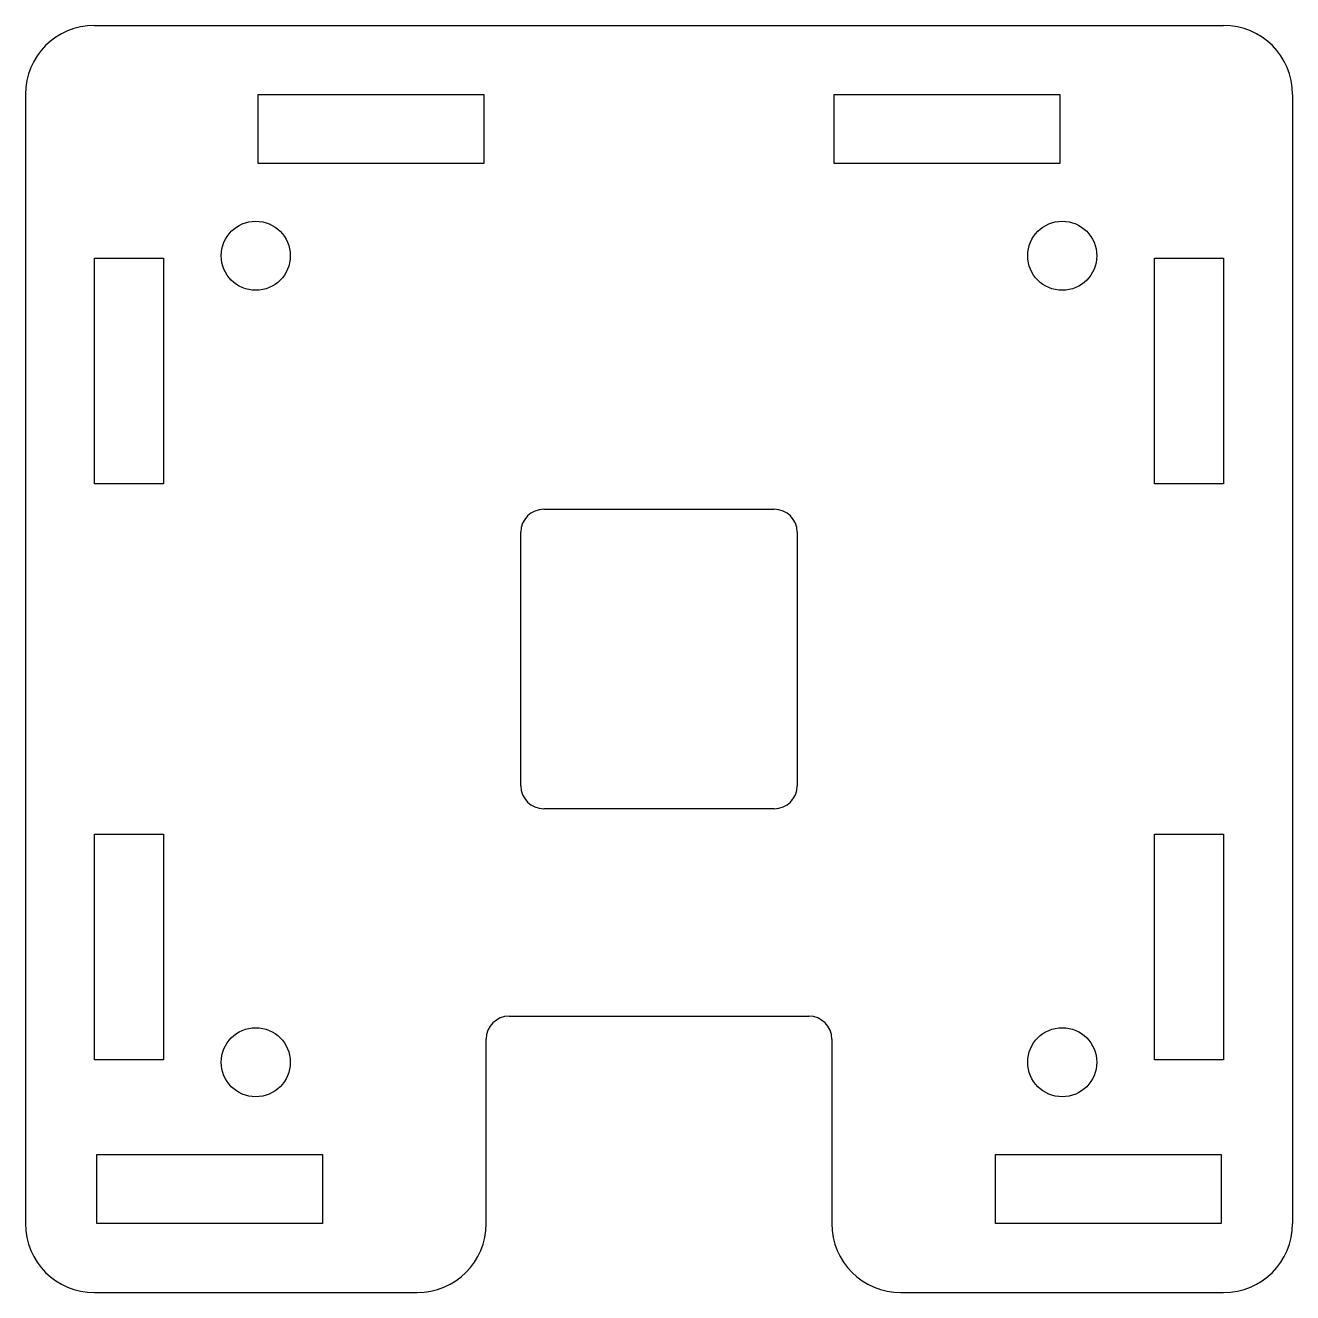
# Model space of a CAD drawing. Extents: x 0 to 55, y -6 to 49.
import ezdxf

# ---------------------------------------------------------------- set-up
doc = ezdxf.new("R2010")
doc.units = 0
doc.layers.get('0').update_dxf_attribs({"linetype": 'continuous'})

# ---------------------------------------------------------------- blocks, each defined once
blk = doc.blocks.new('FILLET001')
at = {"color": 0}
for p, q in [((3, 49), (52, 49)), ((0, 46), (0, -3)), ((10.1, 46), (19.9, 46)), ((10.1, 43), (10.1, 46)), ((19.9, 46), (19.9, 43)), ((35.1, 46), (44.9, 46)), ((35.1, 43), (35.1, 46)), ((44.9, 46), (44.9, 43)), ((55, 46), (55, -3)), ((19.9, 43), (10.1, 43)), ((44.9, 43), (35.1, 43)), ((3, 38.9), (6, 38.9)), ((3, 29.1), (3, 38.9)), ((6, 38.9), (6, 29.1)), ((49, 38.9), (52, 38.9)), ((49, 29.1), (49, 38.9)), ((52, 38.9), (52, 29.1)), ((6, 29.1), (3, 29.1)), ((52, 29.1), (49, 29.1)), ((22.5, 28), (32.5, 28)), ((21.5, 16), (21.5, 27)), ((33.5, 27), (33.5, 16)), ((32.5, 15), (22.5, 15)), ((3, 13.9), (6, 13.9)), ((3, 4.1), (3, 13.9)), ((6, 13.9), (6, 4.1)), ((49, 13.9), (52, 13.9)), ((49, 4.1), (49, 13.9)), ((52, 13.9), (52, 4.1)), ((21, 6), (34, 6)), ((20, -3), (20, 5)), ((35, 5), (35, -3)), ((6, 4.1), (3, 4.1)), ((52, 4.1), (49, 4.1)), ((3.1, 0), (12.9, 0)), ((3.1, -3), (3.1, 0)), ((12.9, 0), (12.9, -3)), ((42.1, 0), (51.9, 0)), ((42.1, -3), (42.1, 0)), ((51.9, 0), (51.9, -3)), ((12.9, -3), (3.1, -3)), ((51.9, -3), (42.1, -3)), ((3, -6), (17, -6)), ((38, -6), (52, -6))]:
    blk.add_line(p, q, dxfattribs=at)
for centre in [(10, 39), (45, 39), (10, 4), (45, 4)]:
    blk.add_circle(centre, 1.5, dxfattribs=at)
for centre, radius, start, end in [((3, 46), 3, 90, -180), ((52, 46), 3, 0, 90), ((22.5, 27), 1, 90, 180), ((32.5, 27), 1, 0, 90), ((22.5, 16), 1, 180, -90), ((32.5, 16), 1, -90, 0), ((21, 5), 1, 90, 180), ((34, 5), 1, 0, 90), ((3, -3), 3, 180, -90), ((17, -3), 3, -90, 0), ((38, -3), 3, 180, -90), ((52, -3), 3, -90, 0)]:
    blk.add_arc(centre, radius, start, end, dxfattribs=at)

msp = doc.modelspace()

# ---------------------------------------------------------------- block references
at = {"color": 0}
msp.add_blockref('FILLET001', (0, 0), dxfattribs=at)

doc.saveas('drawing.dxf')
